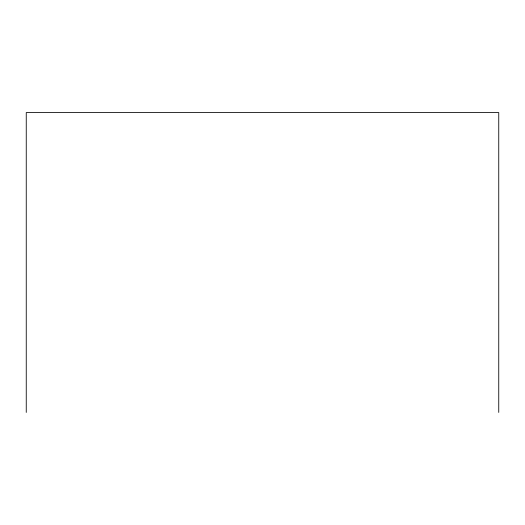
<?xml version="1.0" encoding="UTF-8"?>
<svg xmlns="http://www.w3.org/2000/svg" width="525" height="525" viewBox="0 0 525 525"><rect width="100%" height="100%" fill="white"/><g stroke="black" fill="none" stroke-linecap="round" stroke-linejoin="round"><path stroke-width="0.79" d="M498.75 412.42L498.75 112.58L26.25 112.58L26.25 412.42"/></g></svg>
